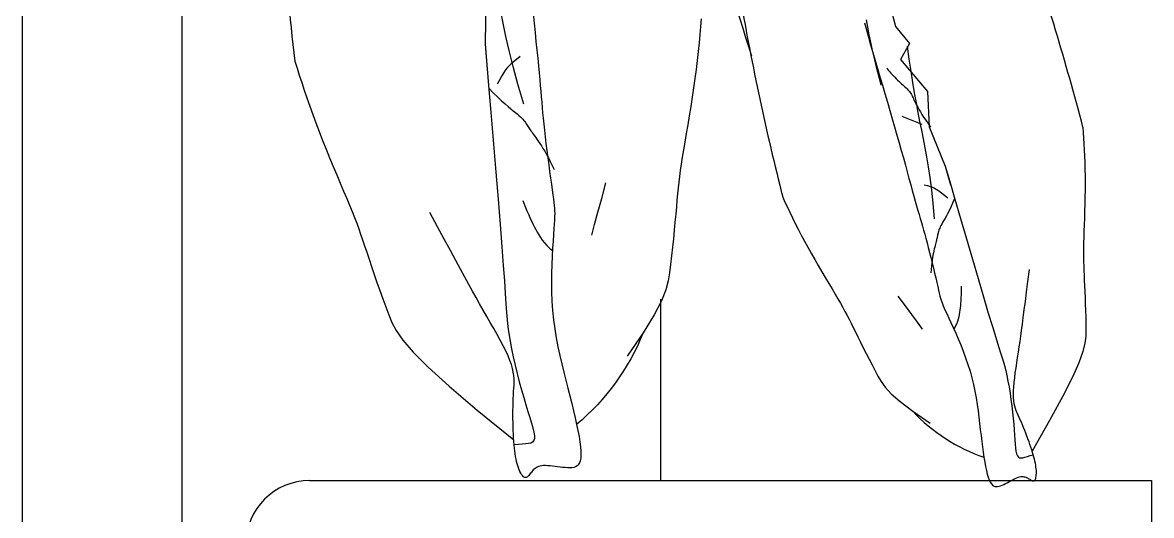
# Model space of a CAD drawing. Header units: inches. Extents: x 15.4 to 57.9, y 9.9 to 34.7.
# Drawn here: x 41.1834 to 41.5372, y 15.9355 to 16.0902 of the extents above; entities that cross this region are included whole.
import ezdxf

# ---------------------------------------------------------------- set-up
doc = ezdxf.new("R2010")
doc.units = ezdxf.units.IN
doc.header["$MEASUREMENT"] = 0
doc.layers.add('1', color=1, linetype='Continuous')

msp = doc.modelspace()

# ---------------------------------------------------------------- linework, layer by layer
at = {"layer": '1'}
for p, q in [((41.18335, 15.80146), (41.18335, 17.28146)), ((41.23335, 15.80146), (41.23335, 17.28146)), ((41.32859, 16.10138), (41.32837, 16.08356)), ((41.45513, 16.09615), (41.45701, 16.08897)), ((41.3434, 16.09309), (41.34371, 16.09001)), ((41.39606, 16.09132), (41.39587, 16.08891)), ((41.34371, 16.09001), (41.34401, 16.08705)), ((41.39587, 16.08891), (41.39565, 16.08639)), ((41.44733, 16.09011), (41.44792, 16.0879)), ((41.44786, 16.091), (41.44804, 16.08992)), ((41.44792, 16.0879), (41.44855, 16.08561)), ((41.44804, 16.08992), (41.44823, 16.08878)), ((41.44823, 16.08878), (41.44845, 16.08757)), ((41.44845, 16.08757), (41.44869, 16.08629)), ((41.45701, 16.08897), (41.46136, 16.08361)), ((41.34401, 16.08705), (41.3443, 16.08423)), ((41.3443, 16.08423), (41.34458, 16.08154)), ((41.39565, 16.08639), (41.39541, 16.08378)), ((41.44855, 16.08561), (41.44921, 16.08325)), ((41.44869, 16.08629), (41.44896, 16.08493)), ((41.44896, 16.08493), (41.44927, 16.08349)), ((41.32837, 16.08356), (41.32901, 16.07545)), ((41.34458, 16.08154), (41.34484, 16.07901)), ((41.39513, 16.08108), (41.39483, 16.07831)), ((41.39541, 16.08378), (41.39513, 16.08108)), ((41.44921, 16.08325), (41.4499, 16.08082)), ((41.44927, 16.08349), (41.44961, 16.08194)), ((41.44961, 16.08194), (41.44999, 16.08029)), ((41.4499, 16.08082), (41.45062, 16.07831)), ((41.46136, 16.08361), (41.45853, 16.0786)), ((41.26875, 16.07804), (41.26941, 16.07592)), ((41.34484, 16.07901), (41.34508, 16.07662)), ((41.39483, 16.07831), (41.39449, 16.07548)), ((41.44999, 16.08029), (41.4504, 16.07854)), ((41.4504, 16.07854), (41.45086, 16.07669)), ((41.45062, 16.07831), (41.45136, 16.07576)), ((41.45853, 16.0786), (41.46706, 16.06858)), ((41.26941, 16.07592), (41.27011, 16.07372)), ((41.27011, 16.07372), (41.27085, 16.07142)), ((41.34508, 16.07662), (41.34529, 16.0744)), ((41.34529, 16.0744), (41.34548, 16.07235)), ((41.39449, 16.07548), (41.39412, 16.0726)), ((41.45086, 16.07669), (41.45135, 16.07474)), ((41.45135, 16.07474), (41.45188, 16.0727)), ((41.45136, 16.07576), (41.45212, 16.07316)), ((41.27085, 16.07142), (41.27164, 16.06902)), ((41.34548, 16.07235), (41.34565, 16.07043)), ((41.34565, 16.07043), (41.3458, 16.06863)), ((41.39412, 16.0726), (41.39372, 16.06969)), ((41.45188, 16.0727), (41.45244, 16.07058)), ((41.45212, 16.07316), (41.4529, 16.07053)), ((41.4529, 16.07053), (41.45367, 16.06789)), ((41.27164, 16.06902), (41.27249, 16.06653)), ((41.27249, 16.06653), (41.27338, 16.06397)), ((41.3458, 16.06863), (41.34595, 16.0669)), ((41.34595, 16.0669), (41.34609, 16.06522)), ((41.39328, 16.06675), (41.39282, 16.06382)), ((41.39372, 16.06969), (41.39328, 16.06675)), ((41.45367, 16.06789), (41.45445, 16.06524)), ((41.46706, 16.06858), (41.4676, 16.0575)), ((41.27338, 16.06397), (41.27431, 16.06134)), ((41.34609, 16.06522), (41.34623, 16.06355)), ((41.34623, 16.06355), (41.34638, 16.06187)), ((41.39282, 16.06382), (41.39234, 16.06092)), ((41.45445, 16.06524), (41.45523, 16.0626)), ((41.27431, 16.06134), (41.27529, 16.05867)), ((41.34638, 16.06187), (41.34655, 16.06014)), ((41.34655, 16.06014), (41.34673, 16.05833)), ((41.39234, 16.06092), (41.39186, 16.05809)), ((41.45523, 16.0626), (41.45599, 16.05999)), ((41.45599, 16.05999), (41.45674, 16.05742)), ((41.45895, 16.06081), (41.46313, 16.0591)), ((41.27529, 16.05867), (41.27631, 16.05595)), ((41.27631, 16.05595), (41.27738, 16.05321)), ((41.34673, 16.05833), (41.34694, 16.05641)), ((41.34694, 16.05641), (41.34717, 16.05437)), ((41.39186, 16.05809), (41.39139, 16.05534)), ((41.45674, 16.05742), (41.45747, 16.05489)), ((41.46313, 16.0591), (41.46522, 16.05825)), ((41.4676, 16.0575), (41.47257, 16.0451)), ((41.51577, 16.05732), (41.51588, 16.05566)), ((41.51588, 16.05566), (41.51599, 16.05393)), ((41.27738, 16.05321), (41.27848, 16.05046)), ((41.34717, 16.05437), (41.34743, 16.05222)), ((41.34743, 16.05222), (41.34771, 16.05001)), ((41.39094, 16.0527), (41.39053, 16.05022)), ((41.39139, 16.05534), (41.39094, 16.0527)), ((41.45747, 16.05489), (41.45816, 16.05242)), ((41.45816, 16.05242), (41.45883, 16.05003)), ((41.51599, 16.05393), (41.51609, 16.05212)), ((41.51609, 16.05212), (41.51618, 16.05022)), ((41.27848, 16.05046), (41.27961, 16.04771)), ((41.34771, 16.05001), (41.348, 16.04778)), ((41.39053, 16.05022), (41.39015, 16.0479)), ((41.45883, 16.05003), (41.45948, 16.04771)), ((41.51618, 16.05022), (41.51627, 16.04826)), ((41.27961, 16.04771), (41.28074, 16.045)), ((41.28074, 16.045), (41.28186, 16.04235)), ((41.348, 16.04778), (41.3483, 16.04557)), ((41.3483, 16.04557), (41.34859, 16.04341)), ((41.38982, 16.04577), (41.38954, 16.0438)), ((41.39015, 16.0479), (41.38982, 16.04577)), ((41.45948, 16.04771), (41.46009, 16.04547)), ((41.46009, 16.04547), (41.46068, 16.04332)), ((41.47257, 16.0451), (41.4743, 16.03925)), ((41.51627, 16.04826), (41.51633, 16.04622)), ((41.51633, 16.04622), (41.51639, 16.04413)), ((41.28186, 16.04235), (41.28295, 16.03978)), ((41.34859, 16.04341), (41.34887, 16.04135)), ((41.38929, 16.04192), (41.38908, 16.0401)), ((41.38954, 16.0438), (41.38929, 16.04192)), ((41.46068, 16.04332), (41.46123, 16.04126)), ((41.51639, 16.04413), (41.51643, 16.042)), ((41.51643, 16.042), (41.51644, 16.03982)), ((41.28295, 16.03978), (41.284, 16.03732)), ((41.34887, 16.04135), (41.34914, 16.03943)), ((41.34914, 16.03943), (41.34938, 16.03768)), ((41.3649, 16.03499), (41.36623, 16.03987)), ((41.38888, 16.03828), (41.38869, 16.03641)), ((41.38908, 16.0401), (41.38888, 16.03828)), ((41.46123, 16.04126), (41.46177, 16.03931)), ((41.46177, 16.03931), (41.46227, 16.03746)), ((41.51644, 16.03982), (41.51644, 16.03761)), ((41.284, 16.03732), (41.28498, 16.035)), ((41.28498, 16.035), (41.28588, 16.03283)), ((41.34938, 16.03768), (41.34959, 16.03614)), ((41.34959, 16.03614), (41.34977, 16.03484)), ((41.34977, 16.03484), (41.34992, 16.03374)), ((41.36372, 16.03067), (41.3649, 16.03499)), ((41.3885, 16.03445), (41.38831, 16.03234)), ((41.38869, 16.03641), (41.3885, 16.03445)), ((41.42165, 16.03534), (41.42236, 16.03383)), ((41.46227, 16.03746), (41.46274, 16.03573)), ((41.46274, 16.03573), (41.46319, 16.03412)), ((41.51641, 16.03539), (41.51636, 16.03316)), ((41.51644, 16.03761), (41.51641, 16.03539)), ((41.28588, 16.03283), (41.28669, 16.03084)), ((41.34992, 16.03374), (41.35003, 16.03278)), ((41.35003, 16.03278), (41.3501, 16.03191)), ((41.3501, 16.03191), (41.35015, 16.03107)), ((41.35015, 16.03107), (41.35016, 16.03021)), ((41.38831, 16.03234), (41.3881, 16.03004)), ((41.42236, 16.03383), (41.4231, 16.03227)), ((41.4231, 16.03227), (41.42388, 16.03063)), ((41.46319, 16.03412), (41.46361, 16.03263)), ((41.46361, 16.03263), (41.46401, 16.03125)), ((41.46401, 16.03125), (41.46439, 16.02994)), ((41.5163, 16.03096), (41.51623, 16.0288)), ((41.51636, 16.03316), (41.5163, 16.03096)), ((41.28669, 16.03084), (41.28742, 16.02898)), ((41.28742, 16.02898), (41.28809, 16.02721)), ((41.31342, 16.0261), (41.311, 16.03054)), ((41.35009, 16.02821), (41.35002, 16.02695)), ((41.35014, 16.02928), (41.35009, 16.02821)), ((41.35016, 16.03021), (41.35014, 16.02928)), ((41.36269, 16.02682), (41.36372, 16.03067)), ((41.38788, 16.02759), (41.38764, 16.02502)), ((41.3881, 16.03004), (41.38788, 16.02759)), ((41.42388, 16.03063), (41.42472, 16.02893)), ((41.42472, 16.02893), (41.42559, 16.02716)), ((41.46439, 16.02994), (41.46476, 16.02869)), ((41.46476, 16.02869), (41.46511, 16.02748)), ((41.46511, 16.02748), (41.46546, 16.02627)), ((41.51623, 16.0288), (41.51616, 16.02671)), ((41.28809, 16.02721), (41.28872, 16.02549)), ((41.28872, 16.02549), (41.28933, 16.02377)), ((41.31556, 16.02216), (41.31342, 16.0261)), ((41.34991, 16.02545), (41.34978, 16.02366)), ((41.35002, 16.02695), (41.34991, 16.02545)), ((41.36176, 16.02341), (41.36269, 16.02682)), ((41.38764, 16.02502), (41.38738, 16.02236)), ((41.42559, 16.02716), (41.42651, 16.02535)), ((41.42651, 16.02535), (41.42748, 16.02349)), ((41.46546, 16.02627), (41.46581, 16.02506)), ((41.46581, 16.02506), (41.46617, 16.0238)), ((41.46617, 16.0238), (41.46652, 16.02249)), ((41.51609, 16.02471), (41.51603, 16.02282)), ((41.51616, 16.02671), (41.51609, 16.02471)), ((41.28933, 16.02377), (41.28995, 16.02199)), ((41.28995, 16.02199), (41.29058, 16.02012)), ((41.31746, 16.01866), (41.31556, 16.02216)), ((41.34964, 16.02161), (41.34949, 16.01933)), ((41.34978, 16.02366), (41.34964, 16.02161)), ((41.38738, 16.02236), (41.38711, 16.01966)), ((41.42748, 16.02349), (41.42847, 16.0216)), ((41.42847, 16.0216), (41.42951, 16.01969)), ((41.46652, 16.02249), (41.4669, 16.02109)), ((41.4669, 16.02109), (41.46728, 16.01959)), ((41.51599, 16.02106), (41.51596, 16.01945)), ((41.51603, 16.02282), (41.51599, 16.02106)), ((41.29058, 16.02012), (41.29126, 16.01811)), ((41.29126, 16.01811), (41.29199, 16.01593)), ((41.31915, 16.01555), (41.31746, 16.01866)), ((41.34936, 16.01686), (41.34925, 16.01422)), ((41.34949, 16.01933), (41.34936, 16.01686)), ((41.38681, 16.01695), (41.3865, 16.01427)), ((41.38711, 16.01966), (41.38681, 16.01695)), ((41.42951, 16.01969), (41.43058, 16.01776)), ((41.43058, 16.01776), (41.43168, 16.01582)), ((41.46728, 16.01959), (41.46768, 16.01802)), ((41.46768, 16.01802), (41.46808, 16.0164)), ((41.51596, 16.01945), (41.51595, 16.01795)), ((41.51595, 16.01795), (41.51596, 16.01653)), ((41.29199, 16.01593), (41.29277, 16.0136)), ((41.29277, 16.0136), (41.2936, 16.01115)), ((41.32065, 16.01277), (41.31915, 16.01555)), ((41.34925, 16.01422), (41.34918, 16.01145)), ((41.3865, 16.01427), (41.38616, 16.01165)), ((41.43168, 16.01582), (41.43279, 16.0139)), ((41.43279, 16.0139), (41.4339, 16.012)), ((41.46808, 16.0164), (41.46848, 16.01476)), ((41.46848, 16.01476), (41.46887, 16.01313)), ((41.51596, 16.01653), (41.51598, 16.01516)), ((41.51598, 16.01516), (41.51601, 16.01378)), ((41.51601, 16.01378), (41.51606, 16.01238)), ((41.2936, 16.01115), (41.29446, 16.00862)), ((41.32201, 16.01027), (41.32065, 16.01277)), ((41.32325, 16.00798), (41.32201, 16.01027)), ((41.34918, 16.01145), (41.34916, 16.00859)), ((41.38616, 16.01165), (41.38575, 16.00908)), ((41.4339, 16.012), (41.435, 16.01014)), ((41.435, 16.01014), (41.43608, 16.00834)), ((41.46887, 16.01313), (41.46925, 16.01155)), ((41.46925, 16.01155), (41.46961, 16.01003)), ((41.46961, 16.01003), (41.46994, 16.00861)), ((41.49853, 16.00892), (41.49902, 16.01268)), ((41.51606, 16.01238), (41.51612, 16.0109)), ((41.51612, 16.0109), (41.51619, 16.00931)), ((41.29446, 16.00862), (41.29535, 16.00606)), ((41.32442, 16.00586), (41.32325, 16.00798)), ((41.34916, 16.00859), (41.3492, 16.00567)), ((41.38502, 16.00626), (41.38366, 16.00283)), ((41.38575, 16.00908), (41.38502, 16.00626)), ((41.43608, 16.00834), (41.4371, 16.00662)), ((41.4371, 16.00662), (41.43806, 16.00499)), ((41.46994, 16.00861), (41.47024, 16.00732)), ((41.47024, 16.00732), (41.47051, 16.00618)), ((41.47051, 16.00618), (41.47073, 16.00523)), ((41.49809, 16.00558), (41.49853, 16.00892)), ((41.51619, 16.00931), (41.51627, 16.00758)), ((41.51627, 16.00758), (41.51635, 16.00574)), ((41.29535, 16.00606), (41.29626, 16.00349)), ((41.29626, 16.00349), (41.29719, 16.00095)), ((41.32554, 16.00385), (41.32442, 16.00586)), ((41.32664, 16.00188), (41.32554, 16.00385)), ((41.3492, 16.00567), (41.34931, 16.00272)), ((41.34931, 16.00272), (41.34952, 15.99978)), ((41.38366, 16.00283), (41.38139, 15.99846)), ((41.43806, 16.00499), (41.43895, 16.00347)), ((41.43895, 16.00347), (41.43976, 16.00207)), ((41.4601, 16.00125), (41.45785, 16.00431)), ((41.47073, 16.00523), (41.47093, 16.00442)), ((41.47093, 16.00442), (41.47111, 16.00372)), ((41.47111, 16.00372), (41.47129, 16.00309)), ((41.47129, 16.00309), (41.47149, 16.00249)), ((41.49737, 15.99999), (41.49771, 16.00262)), ((41.49771, 16.00262), (41.49809, 16.00558)), ((41.51635, 16.00574), (41.51644, 16.0038)), ((41.51644, 16.0038), (41.51651, 16.0018)), ((41.29719, 16.00095), (41.29812, 15.99849)), ((41.32776, 15.99992), (41.32664, 16.00188)), ((41.32888, 15.99797), (41.32776, 15.99992)), ((41.34952, 15.99978), (41.34982, 15.99688)), ((41.43976, 16.00207), (41.44049, 16.00077)), ((41.44049, 16.00077), (41.44116, 15.99952)), ((41.44116, 15.99952), (41.44181, 15.9983)), ((41.46209, 15.99854), (41.4601, 16.00125)), ((41.47149, 16.00249), (41.47171, 16.00189)), ((41.47171, 16.00189), (41.47197, 16.00123)), ((41.47197, 16.00123), (41.4723, 16.0005)), ((41.4723, 16.0005), (41.47269, 15.99964)), ((41.47269, 15.99964), (41.47317, 15.99862)), ((41.49706, 15.99764), (41.49737, 15.99999)), ((41.51651, 16.0018), (41.51658, 15.99977)), ((41.51658, 15.99977), (41.51664, 15.99772)), ((41.29812, 15.99849), (41.29911, 15.99607)), ((41.29911, 15.99607), (41.30048, 15.9935)), ((41.32999, 15.99604), (41.32888, 15.99797)), ((41.33107, 15.99414), (41.32999, 15.99604)), ((41.34982, 15.99688), (41.35021, 15.99402)), ((41.38139, 15.99846), (41.37789, 15.99278)), ((41.44181, 15.9983), (41.44244, 15.99708)), ((41.44244, 15.99708), (41.44307, 15.99583)), ((41.44307, 15.99583), (41.44373, 15.9945)), ((41.46386, 15.99613), (41.46209, 15.99854)), ((41.46542, 15.99399), (41.46386, 15.99613)), ((41.47317, 15.99862), (41.47374, 15.9974)), ((41.47374, 15.9974), (41.47439, 15.99601)), ((41.47439, 15.99601), (41.47511, 15.99445)), ((41.49653, 15.99359), (41.49679, 15.99552)), ((41.49679, 15.99552), (41.49706, 15.99764)), ((41.51664, 15.99772), (41.51667, 15.9957)), ((41.51667, 15.9957), (41.51669, 15.99372)), ((41.30048, 15.9935), (41.30258, 15.99048)), ((41.33211, 15.99229), (41.33107, 15.99414)), ((41.33309, 15.99049), (41.33211, 15.99229)), ((41.35021, 15.99402), (41.35067, 15.99121)), ((41.37789, 15.99278), (41.37286, 15.98545)), ((41.44373, 15.9945), (41.44444, 15.99308)), ((41.44444, 15.99308), (41.4452, 15.99153)), ((41.47511, 15.99445), (41.47587, 15.99275)), ((41.47587, 15.99275), (41.47666, 15.99094)), ((41.49629, 15.99179), (41.49653, 15.99359)), ((41.51669, 15.99372), (41.51664, 15.99177)), ((41.30258, 15.99048), (41.30581, 15.98675)), ((41.334, 15.98877), (41.33309, 15.99049)), ((41.33483, 15.98713), (41.334, 15.98877)), ((41.35067, 15.99121), (41.3512, 15.98844)), ((41.3512, 15.98844), (41.35177, 15.98573)), ((41.4452, 15.99153), (41.44602, 15.98987)), ((41.44602, 15.98987), (41.44688, 15.98814)), ((41.47666, 15.99094), (41.47746, 15.98902)), ((41.47746, 15.98902), (41.47824, 15.98702)), ((41.49556, 15.98673), (41.49581, 15.9884)), ((41.49581, 15.9884), (41.49605, 15.99008)), ((41.49605, 15.99008), (41.49629, 15.99179)), ((41.51638, 15.98959), (41.51572, 15.98691)), ((41.51664, 15.99177), (41.51638, 15.98959)), ((41.30581, 15.98675), (41.31052, 15.98203)), ((41.33554, 15.98558), (41.33483, 15.98713)), ((41.33614, 15.98414), (41.33554, 15.98558)), ((41.35177, 15.98573), (41.35239, 15.98307)), ((41.44688, 15.98814), (41.44778, 15.98635)), ((41.44778, 15.98635), (41.4487, 15.98453)), ((41.47824, 15.98702), (41.479, 15.98497)), ((41.479, 15.98497), (41.47972, 15.98288)), ((41.49504, 15.98341), (41.4953, 15.98506)), ((41.4953, 15.98506), (41.49556, 15.98673)), ((41.51572, 15.98691), (41.51447, 15.98343)), ((41.31052, 15.98203), (41.3171, 15.97605)), ((41.33661, 15.98282), (41.33614, 15.98414)), ((41.33696, 15.9816), (41.33661, 15.98282)), ((41.3372, 15.98047), (41.33696, 15.9816)), ((41.35239, 15.98307), (41.35302, 15.98046)), ((41.4487, 15.98453), (41.44964, 15.98272)), ((41.44964, 15.98272), (41.45058, 15.98092)), ((41.47972, 15.98288), (41.48037, 15.98076)), ((41.49457, 15.98021), (41.4948, 15.98179)), ((41.4948, 15.98179), (41.49504, 15.98341)), ((41.51447, 15.98343), (41.51245, 15.97886)), ((41.33736, 15.9794), (41.3372, 15.98047)), ((41.33744, 15.97837), (41.33736, 15.9794)), ((41.33746, 15.97738), (41.33744, 15.97837)), ((41.35302, 15.98046), (41.35366, 15.97791)), ((41.35366, 15.97791), (41.3543, 15.97543)), ((41.45058, 15.98092), (41.45152, 15.97919)), ((41.45152, 15.97919), (41.45251, 15.97749)), ((41.48037, 15.98076), (41.48094, 15.97865)), ((41.48094, 15.97865), (41.48144, 15.97654)), ((41.4942, 15.97724), (41.49437, 15.97869)), ((41.49437, 15.97869), (41.49457, 15.98021)), ((41.51245, 15.97886), (41.50946, 15.9729)), ((41.3171, 15.97605), (41.32591, 15.96855)), ((41.33723, 15.97329), (41.3373, 15.97436)), ((41.3373, 15.97436), (41.33737, 15.97539)), ((41.33737, 15.97539), (41.33743, 15.97639)), ((41.33743, 15.97639), (41.33746, 15.97738)), ((41.3543, 15.97543), (41.35492, 15.973)), ((41.45251, 15.97749), (41.45378, 15.97572)), ((41.45378, 15.97572), (41.45565, 15.97369)), ((41.48144, 15.97654), (41.48187, 15.97445)), ((41.48187, 15.97445), (41.48225, 15.97237)), ((41.49395, 15.97343), (41.49398, 15.97459)), ((41.49398, 15.97459), (41.49406, 15.97587)), ((41.49406, 15.97587), (41.4942, 15.97724)), ((41.3371, 15.96973), (41.33713, 15.97096)), ((41.33713, 15.97096), (41.33718, 15.97215)), ((41.33718, 15.97215), (41.33723, 15.97329)), ((41.35492, 15.973), (41.35552, 15.97064)), ((41.45565, 15.97369), (41.45842, 15.97124)), ((41.45842, 15.97124), (41.4624, 15.96821)), ((41.48225, 15.97237), (41.48258, 15.97032)), ((41.49398, 15.97238), (41.49395, 15.97343)), ((41.49406, 15.97143), (41.49398, 15.97238)), ((41.4942, 15.97057), (41.49406, 15.97143)), ((41.50946, 15.9729), (41.50531, 15.96527)), ((41.32591, 15.96855), (41.33733, 15.95923)), ((41.33709, 15.96846), (41.3371, 15.96973)), ((41.33709, 15.96718), (41.33709, 15.96846)), ((41.33709, 15.96589), (41.33709, 15.96718)), ((41.35552, 15.97064), (41.35607, 15.96836)), ((41.35607, 15.96836), (41.35659, 15.96617)), ((41.4624, 15.96821), (41.4679, 15.96444)), ((41.48258, 15.97032), (41.48287, 15.96829)), ((41.48287, 15.96829), (41.48313, 15.9663)), ((41.49438, 15.96978), (41.4942, 15.97057)), ((41.4946, 15.96904), (41.49438, 15.96978)), ((41.49485, 15.96834), (41.4946, 15.96904)), ((41.49514, 15.96765), (41.49485, 15.96834)), ((41.49545, 15.96697), (41.49514, 15.96765)), ((41.33711, 15.96461), (41.33709, 15.96589)), ((41.33715, 15.96334), (41.33711, 15.96461)), ((41.35659, 15.96617), (41.35705, 15.96409)), ((41.35705, 15.96409), (41.35746, 15.96212)), ((41.48313, 15.9663), (41.48337, 15.96434)), ((41.48337, 15.96434), (41.48359, 15.96243)), ((41.49577, 15.96627), (41.49545, 15.96697)), ((41.49611, 15.96553), (41.49577, 15.96627)), ((41.49646, 15.96475), (41.49611, 15.96553)), ((41.49681, 15.96393), (41.49646, 15.96475)), ((41.49716, 15.96308), (41.49681, 15.96393)), ((41.50531, 15.96527), (41.49983, 15.95567)), ((41.33719, 15.96211), (41.33715, 15.96334)), ((41.33724, 15.96092), (41.33719, 15.96211)), ((41.3373, 15.95978), (41.33724, 15.96092)), ((41.35746, 15.96212), (41.3578, 15.96028)), ((41.3578, 15.96028), (41.35807, 15.95858)), ((41.48359, 15.96243), (41.48381, 15.96056)), ((41.48381, 15.96056), (41.48403, 15.95875)), ((41.49751, 15.9622), (41.49716, 15.96308)), ((41.49786, 15.9613), (41.49751, 15.9622)), ((41.4982, 15.9604), (41.49786, 15.9613)), ((41.49854, 15.95949), (41.4982, 15.9604)), ((41.33737, 15.95869), (41.3373, 15.95978)), ((41.33745, 15.95765), (41.33737, 15.95869)), ((41.33754, 15.95666), (41.33745, 15.95765)), ((41.33765, 15.95573), (41.33754, 15.95666)), ((41.35807, 15.95858), (41.35826, 15.95703)), ((41.35826, 15.95703), (41.35837, 15.95566)), ((41.48403, 15.95875), (41.48426, 15.95701)), ((41.48426, 15.95701), (41.48449, 15.95534)), ((41.49886, 15.9586), (41.49854, 15.95949)), ((41.49916, 15.95773), (41.49886, 15.9586)), ((41.49945, 15.95688), (41.49916, 15.95773)), ((41.49971, 15.95606), (41.49945, 15.95688)), ((41.33777, 15.95483), (41.33765, 15.95573)), ((41.3379, 15.95399), (41.33777, 15.95483)), ((41.33805, 15.95319), (41.3379, 15.95399)), ((41.33822, 15.95243), (41.33805, 15.95319)), ((41.35832, 15.95345), (41.35815, 15.95262)), ((41.35839, 15.95446), (41.35832, 15.95345)), ((41.35837, 15.95566), (41.35839, 15.95446)), ((41.48449, 15.95534), (41.48473, 15.95375)), ((41.48473, 15.95375), (41.48497, 15.95226)), ((41.49996, 15.95528), (41.49971, 15.95606)), ((41.50018, 15.95454), (41.49996, 15.95528)), ((41.50038, 15.95382), (41.50018, 15.95454)), ((41.50056, 15.95313), (41.50038, 15.95382)), ((41.50072, 15.95248), (41.50056, 15.95313)), ((41.3384, 15.95171), (41.33822, 15.95243)), ((41.3386, 15.95103), (41.3384, 15.95171)), ((41.33882, 15.9504), (41.3386, 15.95103)), ((41.33904, 15.94981), (41.33882, 15.9504)), ((41.33928, 15.94928), (41.33904, 15.94981)), ((41.34321, 15.94948), (41.34297, 15.94919)), ((41.34346, 15.94976), (41.34321, 15.94948)), ((41.34373, 15.95002), (41.34346, 15.94976)), ((41.34403, 15.95026), (41.34373, 15.95002)), ((41.34435, 15.95048), (41.34403, 15.95026)), ((41.34472, 15.95068), (41.34435, 15.95048)), ((41.34513, 15.95085), (41.34472, 15.95068)), ((41.34558, 15.95098), (41.34513, 15.95085)), ((41.34609, 15.95107), (41.34558, 15.95098)), ((41.34666, 15.95112), (41.34609, 15.95107)), ((41.3473, 15.95113), (41.34666, 15.95112)), ((41.34798, 15.9511), (41.3473, 15.95113)), ((41.34872, 15.95104), (41.34798, 15.9511)), ((41.34948, 15.95096), (41.34872, 15.95104)), ((41.35027, 15.95087), (41.34948, 15.95096)), ((41.35107, 15.95076), (41.35027, 15.95087)), ((41.35187, 15.95066), (41.35107, 15.95076)), ((41.35266, 15.95057), (41.35187, 15.95066)), ((41.35344, 15.9505), (41.35266, 15.95057)), ((41.35418, 15.95045), (41.35344, 15.9505)), ((41.35488, 15.95044), (41.35418, 15.95045)), ((41.35553, 15.95048), (41.35488, 15.95044)), ((41.35613, 15.95058), (41.35553, 15.95048)), ((41.35668, 15.95076), (41.35613, 15.95058)), ((41.35716, 15.95104), (41.35668, 15.95076)), ((41.35756, 15.95143), (41.35716, 15.95104)), ((41.3579, 15.95196), (41.35756, 15.95143)), ((41.35815, 15.95262), (41.3579, 15.95196)), ((41.48497, 15.95226), (41.48523, 15.95088)), ((41.48523, 15.95088), (41.4855, 15.94962)), ((41.4855, 15.94962), (41.48578, 15.94849)), ((41.50085, 15.95185), (41.50072, 15.95248)), ((41.50096, 15.95125), (41.50085, 15.95185)), ((41.50105, 15.95067), (41.50096, 15.95125)), ((41.50112, 15.95012), (41.50105, 15.95067)), ((41.50116, 15.94959), (41.50112, 15.95012)), ((41.50118, 15.94909), (41.50116, 15.94959)), ((41.27335, 15.94646), (41.53724, 15.94646)), ((41.33953, 15.94881), (41.33928, 15.94928)), ((41.33978, 15.94839), (41.33953, 15.94881)), ((41.34003, 15.94804), (41.33978, 15.94839)), ((41.34028, 15.94776), (41.34003, 15.94804)), ((41.34053, 15.94756), (41.34028, 15.94776)), ((41.34077, 15.94743), (41.34053, 15.94756)), ((41.341, 15.94738), (41.34077, 15.94743)), ((41.34123, 15.94741), (41.341, 15.94738)), ((41.34145, 15.9475), (41.34123, 15.94741)), ((41.34166, 15.94765), (41.34145, 15.9475)), ((41.34188, 15.94784), (41.34166, 15.94765)), ((41.34209, 15.94807), (41.34188, 15.94784)), ((41.3423, 15.94833), (41.34209, 15.94807)), ((41.34252, 15.94861), (41.3423, 15.94833)), ((41.34274, 15.9489), (41.34252, 15.94861)), ((41.34297, 15.94919), (41.34274, 15.9489)), ((41.48578, 15.94849), (41.48607, 15.94749)), ((41.48607, 15.94749), (41.48638, 15.94665)), ((41.48638, 15.94665), (41.48671, 15.94597)), ((41.48671, 15.94597), (41.48705, 15.94543)), ((41.49197, 15.94575), (41.4925, 15.94604)), ((41.4925, 15.94604), (41.49304, 15.94633)), ((41.49304, 15.94633), (41.49356, 15.94661)), ((41.49356, 15.94661), (41.49408, 15.94687)), ((41.49408, 15.94687), (41.49457, 15.94711)), ((41.49457, 15.94711), (41.49505, 15.94732)), ((41.49505, 15.94732), (41.49549, 15.94748)), ((41.49549, 15.94748), (41.49591, 15.9476)), ((41.49591, 15.9476), (41.49629, 15.94767)), ((41.49629, 15.94767), (41.49664, 15.9477)), ((41.49664, 15.9477), (41.49697, 15.9477)), ((41.49697, 15.9477), (41.49728, 15.94766)), ((41.49728, 15.94766), (41.49757, 15.94759)), ((41.49757, 15.94759), (41.49784, 15.9475)), ((41.49784, 15.9475), (41.4981, 15.94739)), ((41.4981, 15.94739), (41.49835, 15.94726)), ((41.49835, 15.94726), (41.4986, 15.94713)), ((41.4986, 15.94713), (41.49884, 15.94698)), ((41.49884, 15.94698), (41.49907, 15.94684)), ((41.49907, 15.94684), (41.4993, 15.9467)), ((41.4993, 15.9467), (41.49952, 15.94658)), ((41.49952, 15.94658), (41.49973, 15.94647)), ((41.49973, 15.94647), (41.49993, 15.9464)), ((41.49993, 15.9464), (41.50012, 15.94635)), ((41.50012, 15.94635), (41.5003, 15.94635)), ((41.5003, 15.94635), (41.50046, 15.94639)), ((41.50046, 15.94639), (41.50061, 15.94649)), ((41.50061, 15.94649), (41.50075, 15.94664)), ((41.50075, 15.94664), (41.50086, 15.94685)), ((41.50086, 15.94685), (41.50096, 15.94712)), ((41.50096, 15.94712), (41.50105, 15.94743)), ((41.50105, 15.94743), (41.50111, 15.94778)), ((41.50111, 15.94778), (41.50115, 15.94818)), ((41.50115, 15.94818), (41.50118, 15.94862)), ((41.50118, 15.94862), (41.50118, 15.94909)), ((41.53724, 15.94646), (41.53724, 15.80146)), ((41.48705, 15.94543), (41.4874, 15.94503)), ((41.4874, 15.94503), (41.48778, 15.94476)), ((41.48778, 15.94476), (41.48817, 15.94459)), ((41.48817, 15.94459), (41.48858, 15.94453)), ((41.48858, 15.94453), (41.48901, 15.94454)), ((41.48901, 15.94454), (41.48946, 15.94464)), ((41.48946, 15.94464), (41.48993, 15.94479)), ((41.48993, 15.94479), (41.49041, 15.94498)), ((41.49041, 15.94498), (41.49092, 15.94522)), ((41.49092, 15.94522), (41.49144, 15.94548)), ((41.49144, 15.94548), (41.49197, 15.94575))]:
    msp.add_line(p, q, dxfattribs=at)
for points in [[(41.34047, 16.06457), (41.33863, 16.07085), (41.33712, 16.07641), (41.33588, 16.08138), (41.33487, 16.08586), (41.33403, 16.08996), (41.33332, 16.09379), (41.33268, 16.09748), (41.33207, 16.10113), (41.33144, 16.10483), (41.33076, 16.10865), (41.33004, 16.11263), (41.32924, 16.11679), (41.32835, 16.12117), (41.32737, 16.12582), (41.32627, 16.13077), (41.32504, 16.13606)], [(41.32837, 16.08356), (41.32891, 16.07687), (41.32955, 16.06917), (41.33026, 16.06078), (41.33099, 16.05203), (41.33173, 16.04323), (41.33243, 16.03471), (41.33308, 16.02678), (41.33362, 16.01976), (41.33405, 16.01389), (41.33438, 16.00909), (41.33464, 16.00516), (41.33485, 16.00194), (41.33505, 15.99924), (41.33525, 15.9969), (41.33549, 15.99473), (41.3358, 15.99255), (41.33619, 15.99024), (41.33665, 15.98778), (41.33719, 15.98523), (41.33778, 15.98263), (41.33841, 15.98001), (41.33908, 15.97743), (41.33976, 15.97491), (41.34045, 15.9725), (41.34113, 15.97025), (41.34178, 15.96815), (41.34238, 15.96623), (41.34291, 15.9645), (41.34333, 15.96296), (41.34364, 15.96163), (41.3438, 15.96051), (41.34379, 15.95963), (41.34359, 15.95897), (41.3432, 15.95851), (41.34265, 15.95821), (41.34192, 15.95803), (41.34102, 15.95792), (41.33998, 15.95785), (41.33878, 15.95777), (41.33745, 15.95765)], [(41.46922, 16.02854), (41.46881, 16.03343), (41.46837, 16.03773), (41.4679, 16.04154), (41.4674, 16.04495), (41.46688, 16.04804), (41.46634, 16.05092), (41.46579, 16.05367), (41.46524, 16.05639), (41.46468, 16.05916), (41.46412, 16.06201), (41.46356, 16.06499), (41.463, 16.06811), (41.46243, 16.07142), (41.46187, 16.07494), (41.4613, 16.0787), (41.46073, 16.08273)], [(41.33934, 16.07951), (41.3382, 16.07864), (41.33727, 16.0779), (41.33651, 16.07726), (41.33586, 16.07665), (41.3353, 16.07602), (41.33477, 16.07533), (41.33423, 16.07451), (41.33364, 16.07352), (41.33296, 16.07231), (41.33214, 16.07082)], [(41.45429, 16.07593), (41.45455, 16.07556), (41.45485, 16.07516), (41.45519, 16.07475), (41.45556, 16.07432), (41.45595, 16.07388), (41.45637, 16.07344), (41.45679, 16.073), (41.45722, 16.07257), (41.45765, 16.07215), (41.45807, 16.07175), (41.45848, 16.07137), (41.45888, 16.071), (41.45926, 16.07066), (41.45963, 16.07033), (41.45998, 16.07001), (41.46031, 16.0697), (41.46062, 16.06939), (41.4609, 16.0691), (41.46117, 16.0688), (41.46141, 16.0685), (41.46163, 16.06819), (41.46183, 16.06788), (41.46201, 16.06756), (41.46219, 16.06723), (41.46236, 16.06689), (41.46252, 16.06654), (41.46269, 16.06616), (41.46287, 16.06577), (41.46306, 16.06535), (41.46326, 16.06491), (41.46349, 16.06445), (41.46375, 16.06395), (41.46406, 16.0634), (41.4644, 16.06279), (41.46481, 16.06212), (41.46528, 16.06136), (41.46583, 16.06052), (41.46647, 16.05958), (41.4672, 16.05852), (41.46803, 16.05735)], [(41.32955, 16.06962), (41.33102, 16.06808), (41.33235, 16.06676), (41.33354, 16.06562), (41.33461, 16.06464), (41.33557, 16.06381), (41.33642, 16.0631), (41.33717, 16.06249), (41.33783, 16.06196), (41.33842, 16.06149), (41.33894, 16.06105), (41.3394, 16.06064), (41.3398, 16.06024), (41.34016, 16.05985), (41.34048, 16.05948), (41.34076, 16.05912), (41.34101, 16.05877), (41.34124, 16.05843), (41.34146, 16.0581), (41.34166, 16.05778), (41.34187, 16.05747), (41.34207, 16.05716), (41.34228, 16.05685), (41.3425, 16.05653), (41.34273, 16.0562), (41.34298, 16.05585), (41.34325, 16.05547), (41.34354, 16.05506), (41.34386, 16.05461), (41.34421, 16.05411), (41.3446, 16.05356), (41.34503, 16.05294), (41.34549, 16.05226), (41.34598, 16.05151), (41.3465, 16.05069), (41.34704, 16.0498), (41.3476, 16.04882), (41.34818, 16.04776), (41.34878, 16.04661), (41.34938, 16.04537), (41.34999, 16.04403)], [(41.47257, 16.0451), (41.47399, 16.04027), (41.47562, 16.03471), (41.47739, 16.02865), (41.47924, 16.02232), (41.4811, 16.01597), (41.4829, 16.00981), (41.48459, 16.00409), (41.4861, 15.99903), (41.48738, 15.99481), (41.48845, 15.99136), (41.48933, 15.98854), (41.49005, 15.98623), (41.49064, 15.98429), (41.49113, 15.98259), (41.49155, 15.98101), (41.49192, 15.9794), (41.49227, 15.97768), (41.49261, 15.97584), (41.49292, 15.97391), (41.49321, 15.97193), (41.49347, 15.96993), (41.49371, 15.96794), (41.49391, 15.96599), (41.49407, 15.96412), (41.49421, 15.96236), (41.49431, 15.96071), (41.49441, 15.95921), (41.49451, 15.95785), (41.49463, 15.95666), (41.49478, 15.95565), (41.49497, 15.95483), (41.49521, 15.95421), (41.49553, 15.9538), (41.49592, 15.95358), (41.49639, 15.95353), (41.49695, 15.95359), (41.4976, 15.95376), (41.49836, 15.95399), (41.49921, 15.95426), (41.50018, 15.95454)], [(41.46598, 16.0393), (41.46701, 16.039), (41.46786, 16.03874), (41.46857, 16.03849), (41.46919, 16.03824), (41.46975, 16.03795), (41.47031, 16.03761), (41.4709, 16.03718), (41.47158, 16.03665), (41.47239, 16.03598), (41.47337, 16.03516)], [(41.4755, 16.03502), (41.47489, 16.03355), (41.47431, 16.03226), (41.47379, 16.03114), (41.4733, 16.03017), (41.47286, 16.02933), (41.47245, 16.0286), (41.47209, 16.02797), (41.47177, 16.02742), (41.47149, 16.02694), (41.47124, 16.02649), (41.47103, 16.02608), (41.47086, 16.02569), (41.47071, 16.02532), (41.47059, 16.02498), (41.47049, 16.02465), (41.47041, 16.02434), (41.47034, 16.02404), (41.47027, 16.02375), (41.47022, 16.02347), (41.47016, 16.02319), (41.4701, 16.02292), (41.47004, 16.02265), (41.46997, 16.02237), (41.4699, 16.02208), (41.46982, 16.02176), (41.46973, 16.02143), (41.46964, 16.02106), (41.46953, 16.02066), (41.46942, 16.02021), (41.4693, 16.01972), (41.46917, 16.01917), (41.46903, 16.01858), (41.46889, 16.01792), (41.46875, 16.01721), (41.46861, 16.01643), (41.46848, 16.0156), (41.46836, 16.0147), (41.46825, 16.01373), (41.46817, 16.0127), (41.4681, 16.0116)], [(41.34013, 16.03432), (41.34083, 16.03262), (41.34146, 16.03114), (41.34201, 16.02985), (41.34251, 16.02873), (41.34297, 16.02774), (41.34341, 16.02684), (41.34383, 16.026), (41.34426, 16.02519), (41.3447, 16.02438), (41.34518, 16.02357), (41.3457, 16.02274), (41.34629, 16.02192), (41.34696, 16.02108), (41.34771, 16.02025), (41.34858, 16.01941), (41.34957, 16.01857)], [(41.47762, 16.00747), (41.47759, 16.00608), (41.47755, 16.00488), (41.47751, 16.00383), (41.47746, 16.00291), (41.47741, 16.00209), (41.47734, 16.00135), (41.47727, 16.00065), (41.47719, 15.99996), (41.4771, 15.99928), (41.47699, 15.99858), (41.47684, 15.99786), (41.47665, 15.99712), (41.47641, 15.99636), (41.47611, 15.99557), (41.47573, 15.99475), (41.47526, 15.9939)], [(41.38335, 16.00337), (41.38335, 15.94646)]]:
    msp.add_lwpolyline(points, dxfattribs=at)
msp.add_arc((41.27335, 15.92646), 0.02, 90, 180, dxfattribs=at)
for centre, major_axis, start_param, end_param in [((42.18712, 16.33373), (0.74505, 0.33225), 2.91977, 3.038705), ((40.68507, 15.83986), (0.78643, 0.3448), -0.157167, -0.083286), ((42.25426, 16.24541), (0.771, 0.37804), 2.858984, 2.932865), ((41.50262, 16.00584), (0.05066, 0.02159), 3.490834, 3.97859)]:
    msp.add_ellipse(centre, major_axis=major_axis, ratio=1, start_param=start_param, end_param=end_param, dxfattribs=at)
at = {"layer": '1', "extrusion": (0, 0, -1)}
for centre, major_axis, start_param, end_param in [((42.40652, 16.20591), (0.13804, 1.13657), 4.47961, 4.553491), ((41.30981, 16.0203), (-0.00054, 0.07343), 1.962394, 2.45015)]:
    msp.add_ellipse(centre, major_axis=major_axis, ratio=1, start_param=start_param, end_param=end_param, dxfattribs=at)

doc.saveas('drawing.dxf')
